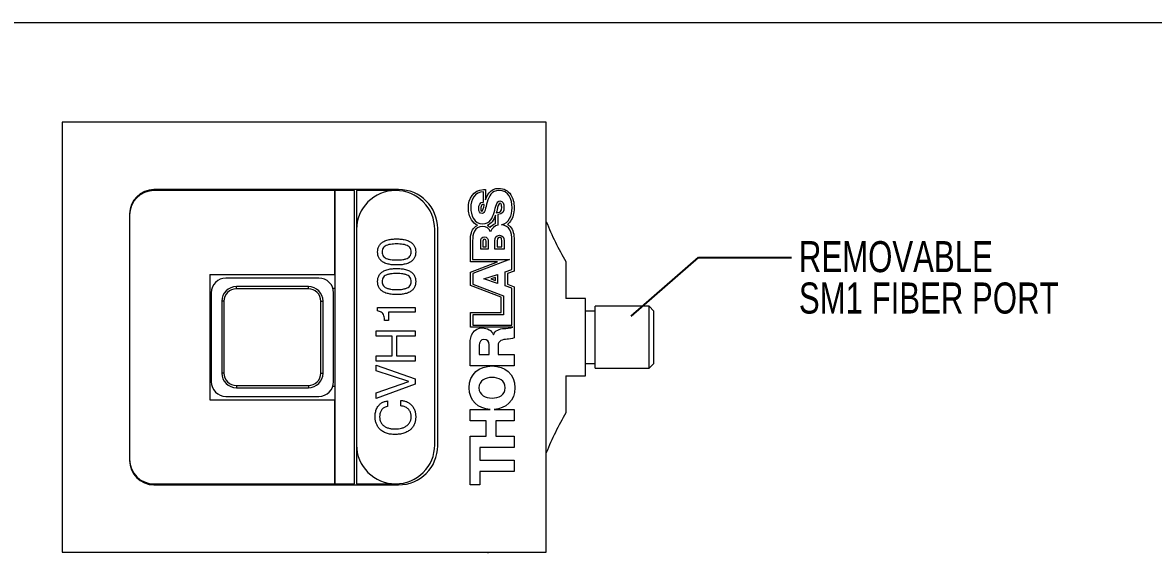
# Model space of a CAD drawing. Header units: inches. Extents: x 0 to 10.3, y -0.2 to 16.8.
# Drawn here: x 4.233 to 7.267, y 15.378 to 16.8 of the extents above; entities that cross this region are included whole.
import ezdxf

# ---------------------------------------------------------------- set-up
doc = ezdxf.new("R2010")
doc.units = ezdxf.units.IN
doc.header["$MEASUREMENT"] = 0
doc.styles.add('SLDTEXTSTYLE1', font='TXT', dxfattribs={"width": 0.75})
doc.dimstyles.new('SLDDIMSTYLE2', dxfattribs={"dimtxt": 0, "dimasz": 0.125, "dimexe": 0, "dimexo": 0.0625, "dimgap": 0, "dimtad": 0, "dimtih": 1, "dimtoh": 1, "dimdec": 0, "dimrnd": 1e-09, "dimzin": 0, "dimdsep": 46, "dimtxsty": 'Standard', "dimblk1": 'NONE', "dimblk2": 'NONE', "dimsah": 1, "dimcen": 0.09, "dimadec": 0, "dimazin": 0, "dimtfac": 0.125, "dimtdec": 0, "dimtofl": 0, "dimtmove": 0, "dimatfit": 3, "dimldrblk": 'NONE', "dimfxl": 1, "dimfrac": 2, "dimtolj": 1, "dimtzin": 0, "dimarcsym": 0})

# ---------------------------------------------------------------- blocks, each defined once
blk = doc.blocks.new('SW_NOTE_7')
at = {"color": 0, "linetype": 'Continuous', "lineweight": 0, "attachment_point": 1, "style": 'SLDTEXTSTYLE1'}
for s, insert, char_height in [('REMOVABLE', (0.0197, 0.0443), 0.08333), ('SM1 FIBER PORT', (0.0197, -0.0668), 0.083333)]:
    blk.add_mtext(s, dxfattribs=dict(at, insert=insert, char_height=char_height))
blk = doc.blocks.new('_NONE')

msp = doc.modelspace()

# ---------------------------------------------------------------- linework, layer by layer
at = {"color": 7, "linetype": 'Continuous', "lineweight": 0}
for p, q in [((0, 16.8), (10.3, 16.8)), ((5.638, 16.53294), (4.33879, 16.53294)), ((4.33879, 16.53294), (4.33879, 15.37809)), ((5.4785, 16.53321), (5.4785, 16.53294)), ((5.51817, 16.53321), (5.51817, 16.53294)), ((5.56027, 16.53321), (5.56027, 16.53294)), ((5.638, 15.37809), (5.638, 16.53294)), ((5.24168, 16.35184), (4.58551, 16.35184)), ((5.46912, 16.35156), (5.47511, 16.35159)), ((5.47511, 16.35159), (5.47511, 16.32439)), ((5.07107, 16.34922), (4.58551, 16.34922)), ((5.12357, 16.34922), (5.07107, 16.34922)), ((5.07107, 16.34922), (5.07107, 15.56182)), ((5.07107, 16.1235), (5.07107, 16.34922)), ((5.12357, 15.56182), (5.12357, 16.34922)), ((5.2338, 16.34922), (5.12882, 16.34922)), ((5.12882, 16.34922), (5.12882, 16.24423)), ((5.46955, 16.3182), (5.46955, 16.346)), ((5.47166, 16.31174), (5.46888, 16.31186)), ((5.50384, 16.28979), (5.50744, 16.28996)), ((4.51989, 16.28623), (4.51989, 15.62481)), ((4.51989, 16.2836), (4.51989, 15.62743)), ((5.50177, 16.26086), (5.50177, 16.28298)), ((5.50802, 16.2846), (5.50802, 16.25636)), ((5.12882, 16.24423), (5.12882, 15.6668)), ((5.33879, 15.6668), (5.33879, 16.24423)), ((5.34666, 15.66418), (5.34666, 16.24686)), ((5.43451, 16.15811), (5.43451, 16.214)), ((5.44036, 16.214), (5.44036, 16.16406)), ((5.4619, 16.19187), (5.4619, 16.2134)), ((5.4679, 16.2134), (5.4679, 16.19782)), ((5.47639, 16.19782), (5.47639, 16.2134)), ((5.4822, 16.2134), (5.4822, 16.19187)), ((5.50016, 16.19187), (5.50016, 16.21415)), ((5.50616, 16.21415), (5.50616, 16.19782)), ((5.51868, 16.19782), (5.51868, 16.21415)), ((5.52458, 16.21415), (5.52458, 16.19187)), ((5.54546, 16.13733), (5.54546, 16.21534)), ((5.55141, 16.21524), (5.55141, 16.1332)), ((5.4822, 16.19187), (5.4619, 16.19187)), ((5.4679, 16.19782), (5.47639, 16.19782)), ((5.52458, 16.19187), (5.50016, 16.19187)), ((5.50616, 16.19782), (5.51868, 16.19782)), ((5.50711, 16.15811), (5.43451, 16.15811)), ((5.43455, 16.13052), (5.50711, 16.15811)), ((5.44036, 16.16406), (5.53949, 16.16406)), ((5.53949, 16.16406), (5.4405, 16.12642)), ((5.6905, 16.15838), (5.6905, 16.05919)), ((4.73511, 16.1235), (4.73511, 15.78754)), ((4.73511, 16.1235), (5.07107, 16.1235)), ((5.02777, 16.11431), (4.77842, 16.11431)), ((5.43455, 16.09406), (5.43455, 16.13052)), ((5.4405, 16.12642), (5.4405, 16.09817)), ((5.46998, 16.11236), (5.50721, 16.12418)), ((5.50721, 16.09996), (5.46998, 16.11236)), ((5.50126, 16.11605), (5.48896, 16.11215)), ((5.48896, 16.11215), (5.50126, 16.10815)), ((5.50126, 16.10815), (5.50126, 16.11605)), ((5.50721, 16.12418), (5.50721, 16.09996)), ((5.52775, 16.13075), (5.54546, 16.13733)), ((5.52775, 16.09353), (5.52775, 16.13075)), ((5.55141, 16.1332), (5.5337, 16.12661)), ((5.5337, 16.12661), (5.5337, 16.09764)), ((4.99955, 16.09134), (4.80664, 16.09134)), ((4.80664, 16.08539), (4.80664, 16.09134)), ((4.99955, 16.08539), (4.80664, 16.08539)), ((4.99955, 16.08539), (4.99955, 16.09134)), ((5.06532, 16.08675), (5.07107, 16.08675)), ((5.51704, 16.0627), (5.43455, 16.09406)), ((5.4405, 16.09817), (5.52299, 16.0668)), ((5.54546, 16.08681), (5.52775, 16.09353)), ((5.5337, 16.09764), (5.55141, 16.09091)), ((5.54546, 15.98817), (5.54546, 16.08681)), ((5.55141, 16.09091), (5.55141, 16.04963)), ((4.73905, 16.07494), (4.73905, 15.83609)), ((4.76727, 16.05197), (4.76727, 15.85906)), ((4.77322, 16.05197), (4.76727, 16.05197)), ((4.77322, 16.05197), (4.77322, 15.85906)), ((5.03297, 16.05197), (5.03892, 16.05197)), ((5.03297, 15.85906), (5.03297, 16.05197)), ((5.03892, 15.85906), (5.03892, 16.05197)), ((5.06714, 15.83609), (5.06714, 16.07494)), ((5.51704, 16.02193), (5.51704, 16.0627)), ((5.52299, 16.0668), (5.52299, 16.01598)), ((5.55141, 16.04963), (5.55141, 15.9534)), ((5.74299, 15.85184), (5.74299, 16.05919)), ((5.18535, 16.02587), (5.18535, 16.03493)), ((5.18535, 16.03493), (5.2863, 16.03493)), ((5.2863, 16.02282), (5.21496, 16.02282)), ((5.21496, 16.02282), (5.21496, 15.99993)), ((5.2863, 16.03493), (5.2863, 16.02282)), ((5.43455, 15.98222), (5.43455, 16.02193)), ((5.43455, 16.02193), (5.51704, 16.02193)), ((5.76924, 16.02573), (5.74299, 16.02573)), ((5.91359, 16.03885), (5.76924, 16.03885)), ((5.76924, 15.87218), (5.76924, 16.03885)), ((5.92672, 16.02573), (5.91359, 16.03885)), ((5.91359, 15.87218), (5.91359, 16.03885)), ((5.92672, 15.88531), (5.92672, 16.02573)), ((5.21496, 15.99993), (5.20419, 15.99993)), ((5.52299, 16.01598), (5.4405, 16.01598)), ((5.4405, 16.01598), (5.4405, 15.98817)), ((5.4405, 15.98817), (5.54546, 15.98817)), ((5.18131, 15.95821), (5.18131, 15.97301)), ((5.18131, 15.97301), (5.2863, 15.97301)), ((5.22438, 15.95821), (5.18131, 15.95821)), ((5.22438, 15.90572), (5.22438, 15.95821)), ((5.2863, 15.95821), (5.23649, 15.95821)), ((5.23649, 15.95821), (5.23649, 15.90572)), ((5.2863, 15.97301), (5.2863, 15.95821)), ((5.54839, 15.98222), (5.43455, 15.98222)), ((5.49621, 15.96173), (5.49655, 15.96173)), ((5.43335, 15.87835), (5.43335, 15.93881)), ((5.458, 15.93383), (5.458, 15.90925)), ((5.48463, 15.90925), (5.48463, 15.93515)), ((5.50845, 15.93266), (5.50845, 15.90925)), ((5.18131, 15.90572), (5.22438, 15.90572)), ((5.18131, 15.89091), (5.18131, 15.90572)), ((5.23649, 15.90572), (5.2863, 15.90572)), ((5.2863, 15.90572), (5.2863, 15.89091)), ((5.458, 15.90925), (5.48463, 15.90925)), ((5.50845, 15.90925), (5.55146, 15.90925)), ((5.55146, 15.90925), (5.55146, 15.87835)), ((5.2863, 15.89091), (5.18131, 15.89091)), ((5.18131, 15.86548), (5.18131, 15.88014)), ((5.18131, 15.88014), (5.2863, 15.8438)), ((5.2692, 15.83657), (5.18131, 15.86548)), ((5.55146, 15.87835), (5.43335, 15.87835)), ((5.74299, 15.88531), (5.76924, 15.88531)), ((5.76924, 15.87218), (5.91359, 15.87218)), ((5.91359, 15.87218), (5.92672, 15.88531)), ((4.77322, 15.85906), (4.76727, 15.85906)), ((5.03297, 15.85906), (5.03892, 15.85906)), ((5.18131, 15.8062), (5.2692, 15.83657)), ((5.2863, 15.8438), (5.2863, 15.82899)), ((5.6905, 15.85184), (5.6905, 15.75265)), ((4.80664, 15.82564), (4.80664, 15.81969)), ((4.80664, 15.82564), (4.99955, 15.82564)), ((4.80664, 15.81969), (4.99955, 15.81969)), ((4.99955, 15.82564), (4.99955, 15.81969)), ((5.06532, 15.82428), (5.07107, 15.82428)), ((5.2863, 15.82899), (5.18131, 15.79131)), ((5.18131, 15.79131), (5.18131, 15.8062)), ((4.73511, 15.78754), (5.07107, 15.78754)), ((4.77842, 15.79672), (5.02777, 15.79672)), ((5.07107, 15.56182), (5.07107, 15.78754)), ((5.21227, 15.78458), (5.21227, 15.76977)), ((5.24726, 15.77112), (5.24726, 15.78592)), ((5.43335, 15.76146), (5.48706, 15.76146)), ((5.43335, 15.73057), (5.43335, 15.76146)), ((5.49775, 15.76146), (5.55146, 15.76146)), ((5.55146, 15.76146), (5.55146, 15.73057)), ((5.47637, 15.73057), (5.43335, 15.73057)), ((5.47637, 15.68987), (5.47637, 15.73057)), ((5.55146, 15.73057), (5.50283, 15.73057)), ((5.50283, 15.73057), (5.50283, 15.68987)), ((5.43335, 15.66093), (5.43335, 15.68987)), ((5.43335, 15.68987), (5.47637, 15.68987)), ((5.50283, 15.68987), (5.55146, 15.68987)), ((5.55146, 15.68987), (5.55146, 15.65898)), ((5.12882, 15.6668), (5.12882, 15.56182)), ((5.43334, 15.55928), (5.43334, 15.66093)), ((5.43334, 15.66093), (5.43335, 15.66093)), ((5.55146, 15.65898), (5.4598, 15.65898)), ((5.4598, 15.65898), (5.4598, 15.62555)), ((5.4598, 15.62555), (5.55145, 15.62555)), ((5.55145, 15.62555), (5.55145, 15.59466)), ((5.55145, 15.59466), (5.4598, 15.59466)), ((5.4598, 15.59466), (5.4598, 15.55928)), ((4.58551, 15.56182), (5.07107, 15.56182)), ((5.07107, 15.56182), (5.12357, 15.56182)), ((5.12882, 15.56182), (5.2338, 15.56182)), ((4.58551, 15.55919), (5.24168, 15.55919)), ((5.4598, 15.55928), (5.43334, 15.55928)), ((4.33879, 15.37809), (5.638, 15.37809)), ((5.4785, 15.37783), (5.4785, 15.37809)), ((5.48052, 15.37783), (5.48052, 15.37809)), ((5.48052, 15.37783), (5.48312, 15.37783)), ((5.48355, 15.37783), (5.48355, 15.37809)), ((5.52199, 15.37783), (5.52199, 15.37809)), ((5.56027, 15.37783), (5.56027, 15.37809))]:
    msp.add_line(p, q, dxfattribs=at)
for centre, radius, start, end in [((4.58551, 16.28623), 0.06562, 90, 180), ((5.24168, 16.24686), 0.10499, 0, 90), ((4.58551, 16.2836), 0.06562, 90, 180), ((5.2338, 16.24423), 0.10499, 0, 180), ((6.36931, 16.55739), 0.7874, 201.75739, 210.44736), ((4.77842, 16.07494), 0.03937, 90, 180), ((5.02777, 16.07494), 0.03937, 0, 90), ((4.80664, 16.05197), 0.03937, 90, 180), ((4.80664, 16.05197), 0.03342, 90, 180), ((4.99955, 16.05197), 0.03937, 0, 90), ((4.99955, 16.05197), 0.03342, 0, 90), ((4.77842, 15.83609), 0.03937, 180, 270), ((4.80664, 15.85906), 0.03937, 180, 270), ((4.80664, 15.85906), 0.03342, 180, 270), ((4.99955, 15.85906), 0.03937, 270, 0), ((4.99955, 15.85906), 0.03342, 270, 0), ((5.02777, 15.83609), 0.03937, 270, 0), ((6.36931, 15.35364), 0.7874, 149.55264, 158.24261), ((5.2338, 15.6668), 0.10499, 180, 0), ((5.24168, 15.66418), 0.10499, 270, 0), ((4.58551, 15.62743), 0.06562, 180, 270), ((4.58551, 15.62481), 0.06562, 180, 270)]:
    msp.add_arc(centre, radius, start, end, dxfattribs=at)
for points, knots in [([(5.4373, 16.27046), (5.43192, 16.27916), (5.42896, 16.29066), (5.42896, 16.30285), (5.42896, 16.32698), (5.44138, 16.35139), (5.46912, 16.35156)], [36, 36, 36, 36, 37, 37, 37, 38, 38, 38, 38]), ([(5.46955, 16.346), (5.44558, 16.34585), (5.43521, 16.32457), (5.43521, 16.30334), (5.43521, 16.28331), (5.44409, 16.25974), (5.46732, 16.25974), (5.48682, 16.25974), (5.49357, 16.27535), (5.4979, 16.2906)], [5, 5, 5, 5, 6, 6, 6, 7, 7, 7, 8, 8, 8, 8]), ([(5.4979, 16.2906), (5.50221, 16.30599), (5.50429, 16.32154), (5.51367, 16.32154), (5.52156, 16.32154), (5.52444, 16.3131), (5.52444, 16.3042), (5.52444, 16.29239), (5.52052, 16.2852), (5.50802, 16.2846)], [8, 8, 8, 8, 9, 9, 9, 10, 10, 10, 11, 11, 11, 11]), ([(5.51775, 16.25677), (5.53823, 16.2625), (5.54598, 16.28095), (5.54598, 16.30304), (5.54598, 16.32573), (5.53754, 16.34944), (5.51059, 16.34944)], [30, 30, 30, 30, 31, 31, 31, 32, 32, 32, 32]), ([(5.54302, 16.3378), (5.54866, 16.32893), (5.55164, 16.31675), (5.55164, 16.30256), (5.55164, 16.28818), (5.54822, 16.27581), (5.54176, 16.26678)], [1, 1, 1, 1, 2, 2, 2, 3, 3, 3, 3]), ([(5.47943, 16.31811), (5.47511, 16.30256), (5.47362, 16.28745), (5.46543, 16.28745), (5.45844, 16.28745), (5.45665, 16.29464), (5.45665, 16.30061), (5.45665, 16.30913), (5.45987, 16.31865), (5.46955, 16.3182)], [1, 1, 1, 1, 2, 2, 2, 3, 3, 3, 4, 4, 4, 4]), ([(5.46518, 16.31072), (5.46338, 16.309), (5.4623, 16.30522), (5.4623, 16.30061), (5.4623, 16.30053), (5.46234, 16.29313), (5.46542, 16.2931)], [0, 0, 0, 0, 1, 1, 1, 2, 2, 2, 2]), ([(5.50744, 16.28996), (5.51432, 16.29029), (5.5183, 16.29272), (5.5183, 16.3042), (5.5183, 16.30804), (5.51727, 16.3153), (5.51337, 16.3153), (5.51031, 16.3153), (5.5077, 16.30491), (5.5058, 16.29732)], [0, 0, 0, 0, 1, 1, 1, 2, 2, 2, 3, 3, 3, 3]), ([(5.48865, 16.23861), (5.48448, 16.24698), (5.47635, 16.25257), (5.46682, 16.25257), (5.44463, 16.25257), (5.44006, 16.23239), (5.44036, 16.214)], [13, 13, 13, 13, 14, 14, 14, 15, 15, 15, 15]), ([(5.18535, 16.18423), (5.18551, 16.18716), (5.18584, 16.19303), (5.18914, 16.20134), (5.19484, 16.20818), (5.20307, 16.21359), (5.21327, 16.21718), (5.22488, 16.21904), (5.23269, 16.21923), (5.2366, 16.21933)], [0, 0, 0, 0, 0.1250097, 0.2498187, 0.3746176, 0.4995846, 0.6662458, 0.8330885, 1, 1, 1, 1]), ([(5.2366, 16.20587), (5.2338, 16.20583), (5.2282, 16.20575), (5.21982, 16.20491), (5.21228, 16.20325), (5.20578, 16.20052), (5.20088, 16.1964), (5.19788, 16.19065), (5.1976, 16.18644), (5.19746, 16.18433)], [0, 0, 0, 0, 0.1669836, 0.3339339, 0.5007839, 0.6258256, 0.7505267, 0.8750931, 1, 1, 1, 1]), ([(5.2366, 16.21933), (5.2405, 16.21924), (5.24829, 16.21907), (5.25986, 16.21715), (5.27005, 16.21358), (5.27824, 16.20815), (5.28392, 16.20132), (5.28715, 16.193), (5.28748, 16.18715), (5.28764, 16.18423)], [0, 0, 0, 0, 0.1669137, 0.3337516, 0.5003764, 0.625337, 0.7501677, 0.8749907, 1, 1, 1, 1]), ([(5.27553, 16.18433), (5.27539, 16.18643), (5.27512, 16.19063), (5.27218, 16.19638), (5.26729, 16.20049), (5.26083, 16.20325), (5.25332, 16.20491), (5.24497, 16.20575), (5.23939, 16.20583), (5.2366, 16.20587)], [0, 0, 0, 0, 0.1248834, 0.2495216, 0.3742335, 0.4992554, 0.6660908, 0.8330284, 1, 1, 1, 1]), ([(5.4619, 16.2134), (5.4619, 16.21923), (5.46443, 16.22476), (5.47217, 16.22476), (5.47977, 16.22476), (5.4822, 16.21818), (5.4822, 16.2134)], [3, 3, 3, 3, 4, 4, 4, 5, 5, 5, 5]), ([(5.47639, 16.2134), (5.47639, 16.21503), (5.47599, 16.21881), (5.47222, 16.21881), (5.47039, 16.21881), (5.4679, 16.21881), (5.4679, 16.2134)], [1, 1, 1, 1, 2, 2, 2, 3, 3, 3, 3]), ([(5.2366, 16.14934), (5.2327, 16.14942), (5.2249, 16.14959), (5.21334, 16.15152), (5.20313, 16.155), (5.1949, 16.16038), (5.18918, 16.16717), (5.18584, 16.17545), (5.18551, 16.1813), (5.18535, 16.18423)], [0, 0, 0, 0, 0.166927, 0.3337694, 0.5004068, 0.6253841, 0.7501893, 0.8749837, 1, 1, 1, 1]), ([(5.19746, 16.18433), (5.19761, 16.18223), (5.1979, 16.17803), (5.20092, 16.17229), (5.20583, 16.1682), (5.2123, 16.16542), (5.21985, 16.16381), (5.2282, 16.1629), (5.2338, 16.16283), (5.2366, 16.1628)], [0, 0, 0, 0, 0.1248655, 0.249442, 0.3741509, 0.4991903, 0.6660384, 0.8330018, 1, 1, 1, 1]), ([(5.2366, 16.1628), (5.23939, 16.16283), (5.24497, 16.1629), (5.25329, 16.16381), (5.26081, 16.16543), (5.26724, 16.16822), (5.27212, 16.17232), (5.27511, 16.17805), (5.27539, 16.18224), (5.27553, 16.18433)], [0, 0, 0, 0, 0.1669859, 0.3339363, 0.500769, 0.6258077, 0.7505136, 0.8750983, 1, 1, 1, 1]), ([(5.28764, 16.18423), (5.28748, 16.18131), (5.28714, 16.17548), (5.28387, 16.16719), (5.27816, 16.16042), (5.26999, 16.15501), (5.2598, 16.15152), (5.24827, 16.14959), (5.24049, 16.14942), (5.2366, 16.14934)], [0, 0, 0, 0, 0.1250105, 0.2498357, 0.3746523, 0.4996177, 0.6662482, 0.833081, 1, 1, 1, 1]), ([(5.18535, 16.10482), (5.18551, 16.10775), (5.18584, 16.11361), (5.18914, 16.12192), (5.19484, 16.12876), (5.20307, 16.13418), (5.21327, 16.13777), (5.22488, 16.13962), (5.23269, 16.13982), (5.2366, 16.13992)], [0, 0, 0, 0, 0.1250097, 0.2498188, 0.3746177, 0.4995845, 0.6662458, 0.8330885, 1, 1, 1, 1]), ([(5.2366, 16.13992), (5.2405, 16.13983), (5.24829, 16.13966), (5.25986, 16.13773), (5.27005, 16.13417), (5.27824, 16.12874), (5.28392, 16.12191), (5.28715, 16.11359), (5.28748, 16.10774), (5.28764, 16.10482)], [0, 0, 0, 0, 0.1669137, 0.3337517, 0.5003765, 0.6253371, 0.7501679, 0.8749909, 1, 1, 1, 1]), ([(5.2366, 16.12646), (5.2338, 16.12642), (5.2282, 16.12634), (5.21982, 16.1255), (5.21228, 16.12384), (5.20578, 16.12111), (5.20088, 16.11699), (5.19788, 16.11124), (5.1976, 16.10703), (5.19746, 16.10492)], [0, 0, 0, 0, 0.1669836, 0.333934, 0.5007839, 0.6258258, 0.7505271, 0.8750931, 1, 1, 1, 1]), ([(5.27553, 16.10492), (5.27539, 16.10702), (5.27512, 16.11121), (5.27218, 16.11697), (5.26729, 16.12108), (5.26083, 16.12384), (5.25332, 16.1255), (5.24497, 16.12634), (5.23939, 16.12642), (5.2366, 16.12646)], [0, 0, 0, 0, 0.1248835, 0.2495212, 0.3742334, 0.4992553, 0.6660907, 0.8330284, 1, 1, 1, 1]), ([(5.2366, 16.06993), (5.2327, 16.07001), (5.2249, 16.07018), (5.21334, 16.0721), (5.20313, 16.07559), (5.1949, 16.08097), (5.18918, 16.08776), (5.18584, 16.09604), (5.18551, 16.10189), (5.18535, 16.10482)], [0, 0, 0, 0, 0.166927, 0.3337693, 0.5004067, 0.6253841, 0.7501892, 0.8749835, 1, 1, 1, 1]), ([(5.19746, 16.10492), (5.19761, 16.10282), (5.1979, 16.09861), (5.20092, 16.09288), (5.20583, 16.08878), (5.2123, 16.086), (5.21985, 16.0844), (5.2282, 16.08349), (5.2338, 16.08342), (5.2366, 16.08339)], [0, 0, 0, 0, 0.1248655, 0.249442, 0.374151, 0.4991902, 0.6660384, 0.8330018, 1, 1, 1, 1]), ([(5.2366, 16.08339), (5.23939, 16.08342), (5.24497, 16.08349), (5.25329, 16.0844), (5.26081, 16.08601), (5.26724, 16.08881), (5.27212, 16.09291), (5.27511, 16.09863), (5.27539, 16.10282), (5.27553, 16.10492)], [0, 0, 0, 0, 0.1669858, 0.3339362, 0.500769, 0.6258075, 0.7505134, 0.875098, 1, 1, 1, 1]), ([(5.28764, 16.10482), (5.28748, 16.1019), (5.28714, 16.09606), (5.28387, 16.08778), (5.27816, 16.08101), (5.26999, 16.0756), (5.2598, 16.07211), (5.24827, 16.07018), (5.24049, 16.07001), (5.2366, 16.06993)], [0, 0, 0, 0, 0.1250106, 0.2498359, 0.3746524, 0.4996177, 0.6662483, 0.833081, 1, 1, 1, 1]), ([(5.74299, 16.05919), (5.73899, 16.05919), (5.73098, 16.05919), (5.71292, 16.05919), (5.69947, 16.05919), (5.6905, 16.05919)], [0, 0, 0, 0, 0.249761, 0.4996304, 1, 1, 1, 1]), ([(5.20419, 15.99993), (5.20411, 16.00217), (5.20394, 16.00664), (5.2025, 16.01321), (5.19972, 16.0189), (5.1954, 16.0228), (5.19056, 16.02505), (5.18709, 16.02559), (5.18535, 16.02587)], [0, 0, 0, 0, 0.1870229, 0.3738685, 0.5601112, 0.706576, 0.8531535, 1, 1, 1, 1]), ([(5.48706, 15.76146), (5.45537, 15.76355), (5.43088, 15.78435), (5.43088, 15.81975), (5.43088, 15.85712), (5.45817, 15.87822), (5.49241, 15.87822)], [23, 23, 23, 23, 24, 24, 24, 25, 25, 25, 25]), ([(5.49241, 15.87822), (5.52665, 15.87822), (5.55394, 15.85712), (5.55394, 15.81975), (5.55394, 15.78435), (5.52945, 15.76355), (5.49775, 15.76146)], [0, 0, 0, 0, 1, 1, 1, 2, 2, 2, 2]), ([(5.49241, 15.84733), (5.47487, 15.84733), (5.45734, 15.83968), (5.45734, 15.81975), (5.45734, 15.79982), (5.47487, 15.79218), (5.49241, 15.79218)], [0, 0, 0, 0, 1, 1, 1, 2, 2, 2, 2]), ([(5.49241, 15.79218), (5.50994, 15.79218), (5.52748, 15.79982), (5.52748, 15.81975), (5.52748, 15.83968), (5.50994, 15.84733), (5.49241, 15.84733)], [2, 2, 2, 2, 3, 3, 3, 4, 4, 4, 4]), ([(5.6905, 15.85184), (5.69946, 15.85184), (5.71291, 15.85184), (5.73097, 15.85184), (5.73898, 15.85184), (5.74299, 15.85184)], [0, 0, 0, 0, 0.4999231, 0.7500158, 1, 1, 1, 1]), ([(5.17862, 15.74266), (5.17878, 15.74637), (5.17912, 15.75377), (5.18258, 15.76446), (5.18835, 15.77315), (5.19567, 15.77933), (5.20364, 15.78315), (5.20939, 15.7841), (5.21227, 15.78458)], [0, 0, 0, 0, 0.1868474, 0.3734735, 0.5599222, 0.7065657, 0.8532235, 1, 1, 1, 1]), ([(5.24726, 15.78592), (5.25038, 15.78563), (5.25662, 15.78503), (5.26553, 15.78182), (5.27342, 15.77662), (5.27989, 15.76952), (5.28456, 15.76097), (5.28722, 15.75142), (5.2875, 15.74487), (5.28764, 15.74159)], [0, 0, 0, 0, 0.1400716, 0.280061, 0.4199994, 0.5599754, 0.7065863, 0.8532336, 1, 1, 1, 1]), ([(5.21227, 15.76977), (5.20991, 15.76919), (5.20521, 15.76802), (5.19899, 15.76404), (5.19409, 15.75802), (5.19115, 15.75029), (5.19087, 15.74459), (5.19073, 15.74174)], [0, 0, 0, 0, 0.1868104, 0.373348, 0.5599137, 0.7797404, 1, 1, 1, 1]), ([(5.27553, 15.74186), (5.27536, 15.74469), (5.27502, 15.75035), (5.27162, 15.75829), (5.2664, 15.76432), (5.26027, 15.76831), (5.25391, 15.77053), (5.24948, 15.77092), (5.24726, 15.77112)], [0, 0, 0, 0, 0.1867273, 0.3731237, 0.5595992, 0.7063328, 0.8531236, 1, 1, 1, 1]), ([(5.23151, 15.6944), (5.22773, 15.69453), (5.22018, 15.69481), (5.20909, 15.69744), (5.19879, 15.70233), (5.19061, 15.7091), (5.18473, 15.7169), (5.18103, 15.72505), (5.17894, 15.73376), (5.17872, 15.73969), (5.17862, 15.74266)], [0, 0, 0, 0, 0.1400913, 0.2801003, 0.420018, 0.5598835, 0.6698832, 0.7798858, 0.8899149, 1, 1, 1, 1]), ([(5.19073, 15.74174), (5.19089, 15.7389), (5.1912, 15.73324), (5.19447, 15.72524), (5.20002, 15.71869), (5.20732, 15.71395), (5.2156, 15.71099), (5.22438, 15.70942), (5.23031, 15.70927), (5.23328, 15.7092)], [0, 0, 0, 0, 0.1400046, 0.2797744, 0.4195787, 0.5595164, 0.7062537, 0.8531049, 1, 1, 1, 1]), ([(5.28764, 15.74159), (5.28752, 15.73849), (5.28728, 15.73228), (5.28483, 15.72324), (5.28053, 15.71492), (5.27435, 15.70788), (5.26604, 15.70177), (5.25566, 15.69732), (5.24369, 15.69477), (5.23557, 15.69452), (5.23151, 15.6944)], [0, 0, 0, 0, 0.1120544, 0.2240668, 0.3360166, 0.4479547, 0.5599548, 0.7065339, 0.8532351, 1, 1, 1, 1]), ([(5.23328, 15.7092), (5.23607, 15.70929), (5.24167, 15.70947), (5.24995, 15.71102), (5.25785, 15.71396), (5.26508, 15.71859), (5.27108, 15.72494), (5.27495, 15.73305), (5.27533, 15.73892), (5.27553, 15.74186)], [0, 0, 0, 0, 0.1402155, 0.2803936, 0.4205024, 0.5605225, 0.7070237, 0.8534163, 1, 1, 1, 1])]:
    msp.add_open_spline(points, degree=3, knots=knots, dxfattribs=at)
for points in [[(5.48457, 16.3431), (5.49099, 16.35099), (5.49958, 16.35499), (5.51011, 16.35499)], [(5.51011, 16.35499), (5.52448, 16.35499), (5.53586, 16.34905), (5.54302, 16.3378)], [(5.47511, 16.32439), (5.47709, 16.33055), (5.47996, 16.33744), (5.48457, 16.3431)], [(5.51059, 16.34944), (5.49138, 16.34944), (5.48375, 16.3335), (5.47943, 16.31811)], [(5.46888, 16.31186), (5.46677, 16.31196), (5.46579, 16.3113), (5.46518, 16.31072)], [(5.46542, 16.2931), (5.46749, 16.29434), (5.4698, 16.30398), (5.47119, 16.30976)], [(5.47119, 16.30976), (5.47134, 16.31041), (5.4715, 16.31107), (5.47166, 16.31174)], [(5.5058, 16.29732), (5.50518, 16.29488), (5.50455, 16.29236), (5.50384, 16.28979)], [(5.45365, 16.25601), (5.44707, 16.25874), (5.44153, 16.26361), (5.4373, 16.27046)], [(5.49291, 16.26556), (5.48919, 16.26087), (5.48471, 16.25753), (5.47953, 16.25556)], [(5.48729, 16.24998), (5.49089, 16.25497), (5.4959, 16.25873), (5.50177, 16.26086)], [(5.50177, 16.28298), (5.4998, 16.27712), (5.49705, 16.27077), (5.49291, 16.26556)], [(5.54176, 16.26678), (5.53935, 16.26342), (5.53664, 16.26064), (5.53346, 16.25828)], [(5.43451, 16.214), (5.43425, 16.23043), (5.43758, 16.24257), (5.44498, 16.25009)], [(5.44498, 16.25009), (5.44749, 16.25264), (5.45039, 16.25461), (5.45365, 16.25601)], [(5.47953, 16.25556), (5.48237, 16.25415), (5.48498, 16.25228), (5.48729, 16.24998)], [(5.50802, 16.25636), (5.49862, 16.2545), (5.49139, 16.24812), (5.48865, 16.23861)], [(5.50016, 16.21415), (5.50016, 16.22252), (5.503, 16.22909), (5.51238, 16.22909)], [(5.51238, 16.22909), (5.52116, 16.22909), (5.52458, 16.22297), (5.52458, 16.21415)], [(5.54546, 16.21534), (5.54644, 16.23764), (5.53998, 16.25506), (5.51775, 16.25677)], [(5.53346, 16.25828), (5.53616, 16.25677), (5.53898, 16.2547), (5.54112, 16.25246)], [(5.54112, 16.25246), (5.54897, 16.24426), (5.55211, 16.2318), (5.55141, 16.21524)], [(5.51272, 16.22314), (5.5101, 16.22314), (5.50616, 16.22314), (5.50616, 16.21415)], [(5.51868, 16.21415), (5.51868, 16.22314), (5.51523, 16.22314), (5.51272, 16.22314)], [(5.43335, 15.93881), (5.43335, 15.95973), (5.44278, 15.98033), (5.4666, 15.98033)], [(5.4666, 15.98033), (5.47934, 15.98033), (5.49142, 15.97419), (5.49621, 15.96173)], [(5.49655, 15.96173), (5.49952, 15.97435), (5.51358, 15.97801), (5.52483, 15.979)], [(5.52483, 15.979), (5.52898, 15.97928), (5.54178, 15.97968), (5.54839, 15.98222)], [(5.47074, 15.94944), (5.46197, 15.94944), (5.458, 15.94247), (5.458, 15.93383)], [(5.48463, 15.93515), (5.48463, 15.94446), (5.47967, 15.94944), (5.47074, 15.94944)], [(5.5326, 15.94994), (5.52069, 15.94911), (5.50845, 15.94711), (5.50845, 15.93266)], [(5.55141, 15.9534), (5.54745, 15.95074), (5.53591, 15.95027), (5.5326, 15.94994)]]:
    msp.add_open_spline(points, degree=3, dxfattribs=at)

# ---------------------------------------------------------------- block references
msp.add_blockref('SW_NOTE_7', (6.2959, 16.16916), dxfattribs=at)

# ---------------------------------------------------------------- leaders
at = {"color": 7, "linetype": 'Continuous', "lineweight": 0, "has_arrowhead": 0}
msp.add_leader([(5.86564, 16.01173), (6.0459, 16.16916), (6.2959, 16.16916)], dimstyle='SLDDIMSTYLE2', dxfattribs=at)

doc.saveas('drawing.dxf')
